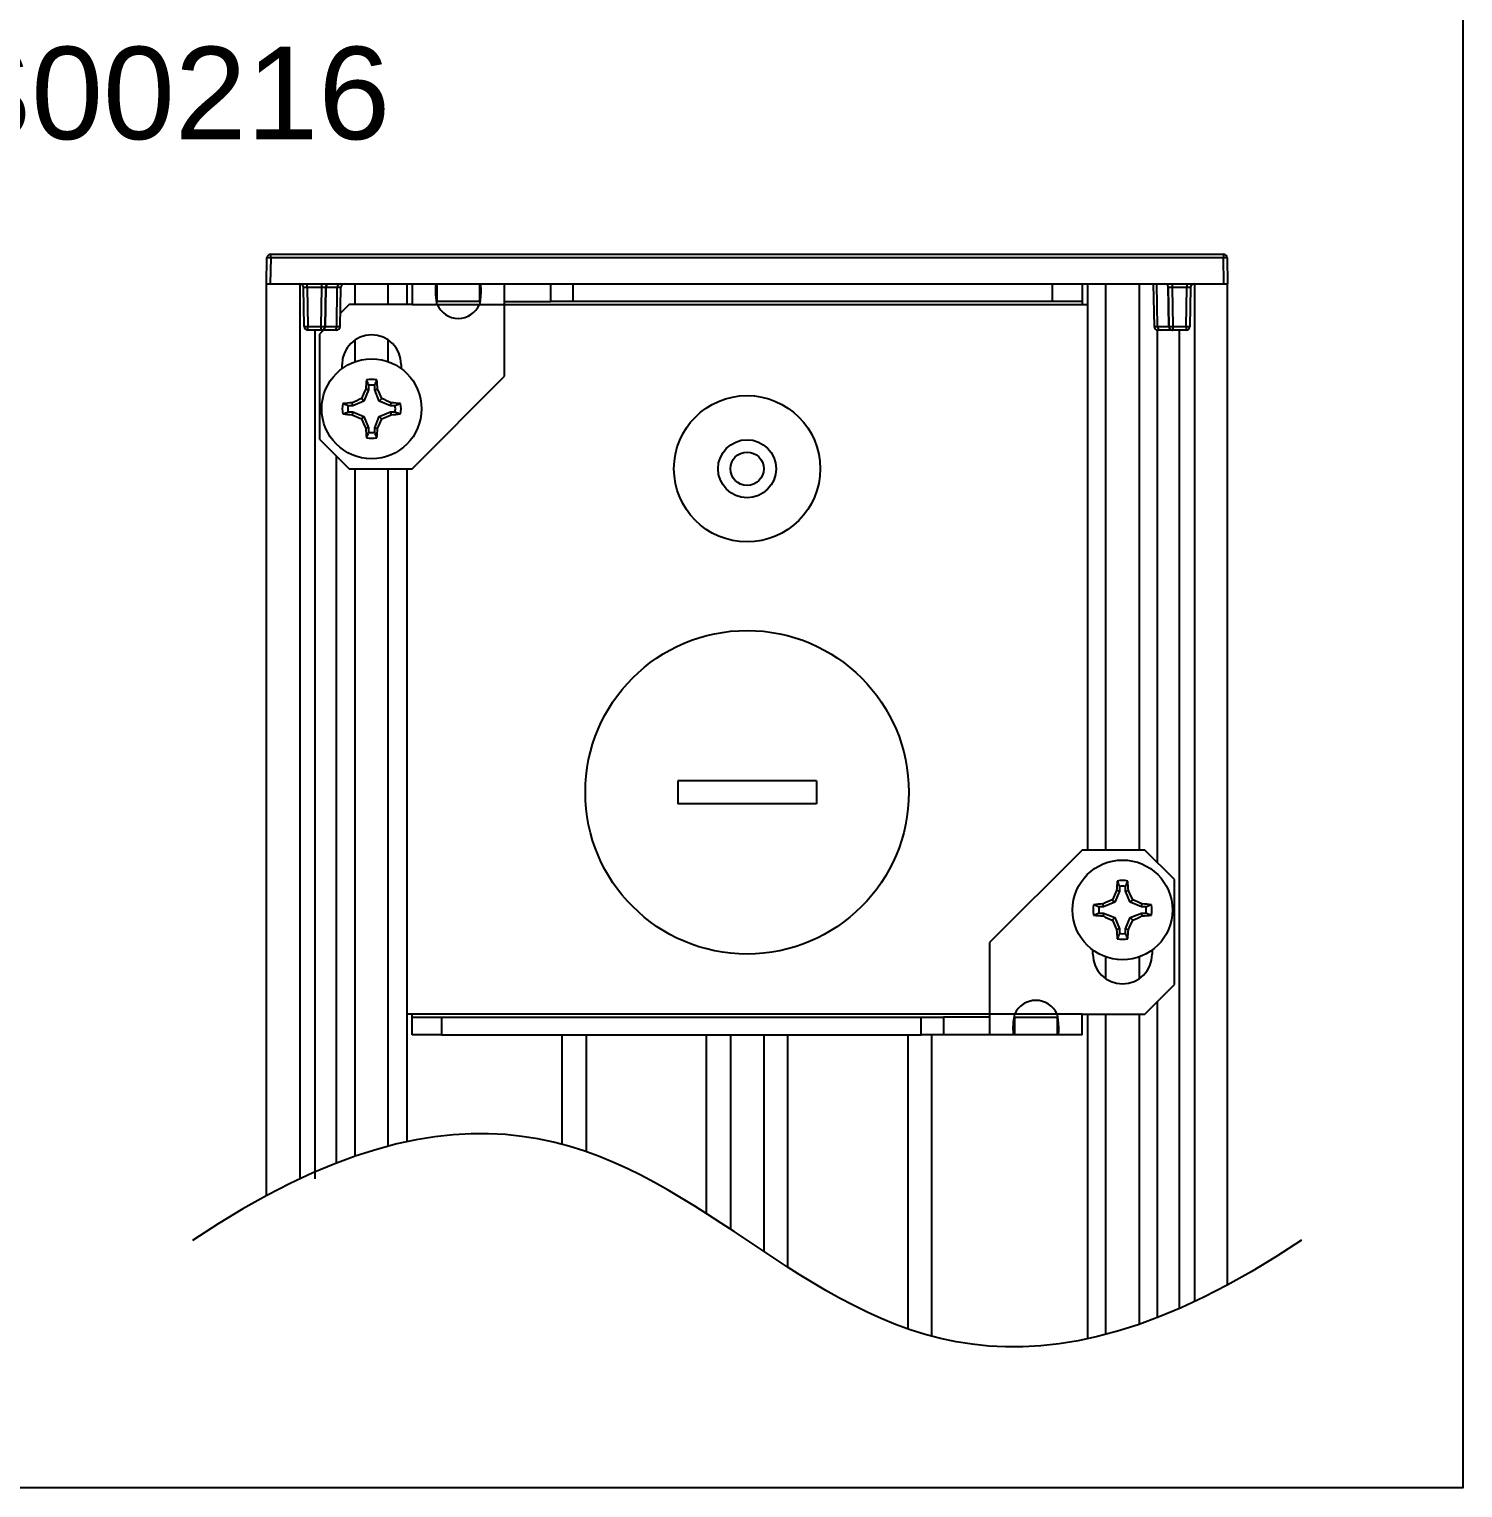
# Model space of a CAD drawing. Extents: x 0 to 8.27, y -9.61 to 0.
# Drawn here: x 4.39 to 8.268, y -9.608 to -5.663 of the extents above; entities that cross this region are included whole.
import ezdxf
from ezdxf import colors
from ezdxf.entities.mleader import LeaderData, LeaderLine
from ezdxf.math import Vec2, Vec3

# ---------------------------------------------------------------- set-up
doc = ezdxf.new("R2010")
doc.units = 0
doc.header["$LTSCALE"] = 0.5
doc.header["$MEASUREMENT"] = 0
for name, color, linetype in [('Dimension', 10, 'CONTINUOUS'), ('End Cap', 92, 'CONTINUOUS'), ('FAB DWG', 221, 'CONTINUOUS'), ('Hardware', 242, 'CONTINUOUS'), ('Housing', 150, 'CONTINUOUS'), ('Mounting', 4, 'CONTINUOUS')]:
    doc.layers.add(name, color=color, linetype=linetype)
doc.layers.add('Text-Unprinted', color=131, linetype='CONTINUOUS', plot=False)
doc.styles.get("Standard").update_dxf_attribs({"font": 'arial.ttf'})

msp = doc.modelspace()

# ---------------------------------------------------------------- linework, layer by layer
at = {"layer": 'Dimension', "transparency": 16777216}
msp.add_open_spline([(7.8317, -8.939), (7.0817, -9.439), (6.3317, -8.939), (5.5817, -8.439), (4.8317, -8.9391)], degree=3, dxfattribs=at)
at = {"layer": 'End Cap', "transparency": 16777216}
for p, q in [((5.043, -6.2721), (7.6205, -6.2721)), ((5.043, -6.2819), (5.043, -6.2721)), ((7.6205, -6.2721), (7.6205, -6.2819)), ((5.0318, -6.3521), (5.033, -6.2819)), ((5.043, -6.2819), (5.0418, -6.3521)), ((7.6205, -6.2819), (5.043, -6.2819)), ((7.6218, -6.3521), (7.6205, -6.2819)), ((7.6305, -6.2819), (7.6318, -6.3521)), ((5.0318, -6.3521), (7.6318, -6.3521)), ((5.1338, -6.4673), (5.1319, -6.3619)), ((5.1419, -6.3619), (5.1419, -6.3521)), ((5.1816, -6.3619), (5.1419, -6.3619)), ((5.1419, -6.3619), (5.1438, -6.4673)), ((5.1797, -6.4673), (5.1816, -6.3619)), ((5.1816, -6.3619), (5.1816, -6.3521)), ((5.1916, -6.3619), (5.1897, -6.4673)), ((5.1925, -6.3619), (5.1907, -6.4673)), ((5.2233, -6.3619), (5.1925, -6.3619)), ((5.2216, -6.4673), (5.2233, -6.3619)), ((5.2326, -6.3619), (5.2233, -6.3619)), ((5.2308, -6.4673), (5.2326, -6.3619)), ((7.4307, -6.3521), (7.4327, -6.4673)), ((7.4419, -6.4673), (7.4401, -6.3521)), ((7.4728, -6.4673), (7.4709, -6.3577)), ((7.4738, -6.4673), (7.4719, -6.3619)), ((7.4819, -6.3521), (7.4819, -6.3619)), ((7.5216, -6.3619), (7.4819, -6.3619)), ((7.4819, -6.3619), (7.4838, -6.4673)), ((7.5197, -6.4673), (7.5216, -6.3619)), ((7.5216, -6.3521), (7.5216, -6.3619)), ((7.5316, -6.3619), (7.5297, -6.4673)), ((5.1438, -6.4673), (5.1797, -6.4673)), ((5.1438, -6.4771), (5.1438, -6.4673)), ((5.1797, -6.4771), (5.1797, -6.4673)), ((5.1907, -6.4673), (5.2216, -6.4673)), ((5.2216, -6.4673), (5.2308, -6.4673)), ((7.4327, -6.4673), (7.4419, -6.4673)), ((7.4419, -6.4673), (7.4728, -6.4673)), ((7.4838, -6.4673), (7.5197, -6.4673)), ((7.4838, -6.4673), (7.4838, -6.4771)), ((7.5197, -6.4673), (7.5197, -6.4771)), ((5.1797, -6.4771), (5.1438, -6.4771)), ((5.1797, -6.4771), (5.1816, -6.4771)), ((5.2125, -6.4771), (5.1816, -6.4771)), ((5.2208, -6.4771), (5.2125, -6.4771)), ((7.451, -6.4771), (7.4427, -6.4771)), ((7.4819, -6.4771), (7.451, -6.4771)), ((7.4819, -6.4771), (7.4838, -6.4771)), ((7.5197, -6.4771), (7.4838, -6.4771))]:
    msp.add_line(p, q, dxfattribs=at)
for centre, radius, start, end in [((5.043, -6.2821), 0.01, 90, 179), ((7.6205, -6.2821), 0.01, 1, 90), ((5.038, -6.4252), 0.1434, 88.0016, 91.9984), ((7.6255, -6.4252), 0.1434, 88.0016, 91.9984), ((5.1219, -6.3621), 0.01, 1, 90), ((5.2016, -6.3621), 0.01, 90, 179), ((5.192, -6.3825), 0.0206, 88.6963, 91.3037), ((5.2021, -6.3616), 0.00955, 92.8887, 181.7427), ((5.2328, -6.3616), 0.00955, 92.8887, 181.7427), ((5.2426, -6.3621), 0.01, 90, 179), ((7.4619, -6.3621), 0.01, 1, 90), ((7.5416, -6.3621), 0.01, 90, 179), ((5.1388, -6.324), 0.1434, 268.0016, 271.9984), ((5.1438, -6.4671), 0.01, 181, 270), ((5.1847, -6.324), 0.1434, 268.0016, 271.9984), ((5.1797, -6.4671), 0.01, 270, 359), ((5.1811, -6.4675), 0.00955, 272.8887, 1.7427), ((5.2121, -6.4675), 0.00955, 272.8887, 1.7427), ((5.2208, -6.4671), 0.01, 270, 359), ((7.4427, -6.4671), 0.01, 181, 270), ((7.4515, -6.4675), 0.00955, 178.2573, 267.1113), ((7.4824, -6.4675), 0.00955, 178.2573, 267.1113), ((7.4788, -6.324), 0.1434, 268.0016, 271.9984), ((7.4838, -6.4671), 0.01, 181, 270), ((7.5247, -6.324), 0.1434, 268.0016, 271.9984), ((7.5197, -6.4671), 0.01, 270, 359)]:
    msp.add_arc(centre, radius, start, end, dxfattribs=at)
for centre, major_axis, ratio, start_param, end_param in [((5.1419, -6.3621), (0.01, -0.0002), 0.017429, 1.57171, 3.142201), ((5.1816, -6.3621), (0.01, 0.0002), 0.017429, 6.282577, 7.853068), ((7.4819, -6.3621), (0.01, -0.0002), 0.017429, 1.57171, 3.142201), ((7.5216, -6.3621), (0.01, 0.0002), 0.017429, 6.282577, 7.853068), ((5.1997, -6.4671), (0.01, 0.0002), 0.003864, 3.141458, 3.577723), ((7.4638, -6.4671), (0.01, -0.0002), 0.003864, 5.847055, 6.28332)]:
    msp.add_ellipse(centre, major_axis=major_axis, ratio=ratio, start_param=start_param, end_param=end_param, dxfattribs=at)
at = {"layer": 'Hardware', "transparency": 16777216}
for p, q in [((5.3079, -6.6264), (5.3079, -6.6388)), ((5.3244, -6.6388), (5.3244, -6.6264)), ((5.2953, -6.6692), (5.2885, -6.6624)), ((5.3079, -6.6388), (5.2953, -6.6692)), ((5.3079, -6.6388), (5.3, -6.6373)), ((5.3244, -6.6388), (5.3323, -6.6373)), ((5.3369, -6.6692), (5.3244, -6.6388)), ((5.3369, -6.6692), (5.3437, -6.6624)), ((5.265, -6.6818), (5.2525, -6.6818)), ((5.2525, -6.6982), (5.265, -6.6982)), ((5.265, -6.6818), (5.2634, -6.6738)), ((5.265, -6.6982), (5.2634, -6.7061)), ((5.2953, -6.6692), (5.265, -6.6818)), ((5.265, -6.6982), (5.2953, -6.7108)), ((5.3673, -6.6818), (5.3369, -6.6692)), ((5.3369, -6.7108), (5.3673, -6.6982)), ((5.3673, -6.6818), (5.3689, -6.6738)), ((5.3798, -6.6818), (5.3673, -6.6818)), ((5.3673, -6.6982), (5.3689, -6.7061)), ((5.3673, -6.6982), (5.3798, -6.6982)), ((5.2953, -6.7108), (5.2885, -6.7176)), ((5.2953, -6.7108), (5.3079, -6.7411)), ((5.3079, -6.7411), (5.3, -6.7427)), ((5.3079, -6.7411), (5.3079, -6.7536)), ((5.3244, -6.7411), (5.3369, -6.7108)), ((5.3244, -6.7411), (5.3323, -6.7427)), ((5.3244, -6.7536), (5.3244, -6.7411)), ((5.3369, -6.7108), (5.3437, -6.7176)), ((7.3392, -7.9943), (7.3266, -8.0246)), ((7.3392, -7.9943), (7.3312, -7.9927)), ((7.3392, -7.9818), (7.3392, -7.9943)), ((7.3556, -7.9943), (7.3556, -7.9818)), ((7.3556, -7.9943), (7.3635, -7.9927)), ((7.3682, -8.0246), (7.3556, -7.9943)), ((7.2962, -8.0372), (7.2838, -8.0372)), ((7.2962, -8.0372), (7.2947, -8.0293)), ((7.3266, -8.0246), (7.2962, -8.0372)), ((7.3266, -8.0246), (7.3198, -8.0178)), ((7.3682, -8.0246), (7.375, -8.0178)), ((7.3985, -8.0372), (7.3682, -8.0246)), ((7.3985, -8.0372), (7.4001, -8.0293)), ((7.411, -8.0372), (7.3985, -8.0372)), ((7.2838, -8.0537), (7.2962, -8.0537)), ((7.2962, -8.0537), (7.2947, -8.0616)), ((7.2962, -8.0537), (7.3266, -8.0662)), ((7.3266, -8.0662), (7.3198, -8.073)), ((7.3266, -8.0662), (7.3392, -8.0966)), ((7.3556, -8.0966), (7.3682, -8.0662)), ((7.3682, -8.0662), (7.3985, -8.0537)), ((7.3682, -8.0662), (7.375, -8.073)), ((7.3985, -8.0537), (7.4001, -8.0616)), ((7.3985, -8.0537), (7.411, -8.0537)), ((7.3392, -8.0966), (7.3312, -8.0982)), ((7.3392, -8.0966), (7.3392, -8.1091)), ((7.3556, -8.0966), (7.3635, -8.0982)), ((7.3556, -8.1091), (7.3556, -8.0966))]:
    msp.add_line(p, q, dxfattribs=at)
for centre in [(5.3161, -6.69), (7.3474, -8.0454)]:
    msp.add_circle(centre, 0.135, dxfattribs=at)
for centre, radius, start, end in [((5.9365, -6.678), 0.6378, 174.041, 176.3393), ((5.3161, -6.69), 0.0795, 79.8408, 100.1592), ((5.3161, -6.69), 0.0642, 82.6326, 97.3674), ((4.6958, -6.678), 0.6378, 3.6607, 5.959), ((5.6152, -7.4145), 0.8199, 113.4752, 115.4049), ((6.0406, -6.989), 0.8199, 154.5951, 156.5248), ((4.5917, -6.989), 0.8199, 23.4752, 25.4049), ((5.0171, -7.4145), 0.8199, 64.5951, 66.5248), ((5.3161, -6.69), 0.0795, 169.8408, 190.1592), ((5.3041, -7.3103), 0.6378, 93.6607, 95.959), ((5.3041, -6.0696), 0.6378, 264.041, 266.3393), ((5.3161, -6.69), 0.0642, 172.6326, 187.3674), ((5.6152, -5.9655), 0.8199, 244.5951, 246.5248), ((5.0171, -5.9655), 0.8199, 293.4752, 295.4049), ((5.3281, -7.3103), 0.6378, 84.041, 86.3393), ((5.3281, -6.0696), 0.6378, 273.6607, 275.959), ((5.3161, -6.69), 0.0642, 352.6326, 7.3674), ((5.3161, -6.69), 0.0795, 349.8408, 10.1592), ((6.0406, -6.3909), 0.8199, 203.4752, 205.4049), ((5.9365, -6.702), 0.6378, 183.6607, 185.959), ((4.6958, -6.702), 0.6378, 354.041, 356.3393), ((4.5917, -6.3909), 0.8199, 334.5951, 336.5248), ((5.3161, -6.69), 0.0795, 259.8408, 280.1592), ((5.3161, -6.69), 0.0642, 262.6326, 277.3674), ((7.9677, -8.0334), 0.6378, 174.041, 176.3393), ((7.3474, -8.0454), 0.0795, 79.8408, 100.1592), ((6.727, -8.0334), 0.6378, 3.6607, 5.959), ((8.0719, -8.3445), 0.8199, 154.5951, 156.5248), ((7.3474, -8.0454), 0.0642, 82.6326, 97.3674), ((6.6229, -8.3445), 0.8199, 23.4752, 25.4049), ((7.3474, -8.0454), 0.0795, 169.8408, 190.1592), ((7.3354, -8.6658), 0.6378, 93.6607, 95.959), ((7.3474, -8.0454), 0.0642, 172.6326, 187.3674), ((7.6464, -8.7699), 0.8199, 113.4752, 115.4049), ((7.0483, -8.7699), 0.8199, 64.5951, 66.5248), ((7.3594, -8.6658), 0.6378, 84.041, 86.3393), ((7.3474, -8.0454), 0.0642, 352.6326, 7.3674), ((7.3474, -8.0454), 0.0795, 349.8408, 10.1592), ((7.3354, -7.4251), 0.6378, 264.041, 266.3393), ((7.6464, -7.321), 0.8199, 244.5951, 246.5248), ((8.0719, -7.7464), 0.8199, 203.4752, 205.4049), ((6.6229, -7.7464), 0.8199, 334.5951, 336.5248), ((7.0483, -7.321), 0.8199, 293.4752, 295.4049), ((7.3594, -7.4251), 0.6378, 273.6607, 275.959), ((7.9677, -8.0574), 0.6378, 183.6607, 185.959), ((7.3474, -8.0454), 0.0795, 259.8408, 280.1592), ((7.3474, -8.0454), 0.0642, 262.6326, 277.3674), ((6.727, -8.0574), 0.6378, 354.041, 356.3393)]:
    msp.add_arc(centre, radius, start, end, dxfattribs=at)
for points in [[(5.3021, -6.6118), (5.304, -6.6166), (5.306, -6.6215), (5.3079, -6.6264)], [(5.3244, -6.6264), (5.3263, -6.6215), (5.3282, -6.6166), (5.3301, -6.6118)], [(5.2525, -6.6818), (5.2476, -6.6798), (5.2428, -6.6779), (5.2379, -6.676)], [(5.2379, -6.704), (5.2428, -6.7021), (5.2476, -6.7001), (5.2525, -6.6982)], [(5.3943, -6.676), (5.3895, -6.6779), (5.3846, -6.6798), (5.3798, -6.6818)], [(5.3798, -6.6982), (5.3846, -6.7001), (5.3895, -6.7021), (5.3943, -6.704)], [(5.3079, -6.7536), (5.306, -6.7585), (5.304, -6.7634), (5.3021, -6.7682)], [(5.3301, -6.7682), (5.3282, -6.7634), (5.3263, -6.7585), (5.3244, -6.7536)], [(7.3334, -7.9672), (7.3353, -7.9721), (7.3372, -7.9769), (7.3392, -7.9818)], [(7.3556, -7.9818), (7.3575, -7.9769), (7.3595, -7.9721), (7.3614, -7.9672)], [(7.2838, -8.0372), (7.2789, -8.0353), (7.274, -8.0333), (7.2692, -8.0314)], [(7.4256, -8.0314), (7.4208, -8.0333), (7.4159, -8.0353), (7.411, -8.0372)], [(7.2692, -8.0594), (7.274, -8.0575), (7.2789, -8.0556), (7.2838, -8.0537)], [(7.411, -8.0537), (7.4159, -8.0556), (7.4208, -8.0575), (7.4256, -8.0594)], [(7.3392, -8.1091), (7.3372, -8.1139), (7.3353, -8.1188), (7.3334, -8.1236)], [(7.3614, -8.1236), (7.3595, -8.1188), (7.3575, -8.1139), (7.3556, -8.1091)]]:
    msp.add_open_spline(points, degree=3, dxfattribs=at)
at = {"layer": 'Housing', "transparency": 16777216}
for p, q in [((5.0318, -8.8183), (5.0318, -6.3521)), ((5.1218, -6.3521), (5.1218, -8.773)), ((5.2711, -6.3521), (5.2711, -6.4079)), ((5.3611, -6.4079), (5.3611, -6.3521)), ((5.4111, -6.3521), (5.4111, -6.4079)), ((7.2524, -6.3521), (7.2524, -7.8833)), ((7.3024, -7.8833), (7.3024, -6.3521)), ((7.3924, -6.3521), (7.3924, -7.8833)), ((7.5418, -6.3521), (7.5418, -9.1051)), ((7.6318, -9.0598), (7.6318, -6.3521)), ((5.1628, -6.4771), (5.1628, -8.773)), ((5.2711, -6.5038), (5.2711, -6.5627)), ((5.3611, -6.5627), (5.3611, -6.5038)), ((7.4424, -7.9177), (7.4424, -6.4771)), ((7.5007, -6.4771), (7.5007, -9.1238)), ((5.2211, -8.7302), (5.2211, -6.8177)), ((5.2711, -6.8521), (5.2711, -8.7117)), ((5.3611, -8.6842), (5.3611, -6.8521)), ((5.4111, -6.8521), (5.4111, -8.6723)), ((7.3024, -8.2316), (7.3024, -8.1727)), ((7.3924, -8.1727), (7.3924, -8.2316)), ((7.4424, -9.1479), (7.4424, -8.2932)), ((7.2524, -8.3275), (7.2524, -9.2058)), ((7.3024, -9.1939), (7.3024, -8.3275)), ((7.3924, -8.3275), (7.3924, -9.1664)), ((5.8318, -8.6797), (5.8318, -8.3833)), ((5.8968, -8.3833), (5.8968, -8.6996)), ((6.2218, -8.8666), (6.2218, -8.3833)), ((6.2868, -8.3833), (6.2868, -8.9091)), ((6.3768, -8.3833), (6.3768, -8.969)), ((6.4418, -9.0115), (6.4418, -8.3833)), ((6.7668, -8.3833), (6.7668, -9.1785))]:
    msp.add_line(p, q, dxfattribs=at)
at = {"layer": 'Mounting', "linetype": 'Continuous', "lineweight": 25, "transparency": 16777216}
for p, q in [((5.4255, -6.3521), (5.4255, -6.4079)), ((5.4932, -6.3999), (5.4932, -6.3521)), ((5.6078, -6.3521), (5.6078, -6.3999)), ((5.6755, -6.4079), (5.6755, -6.3521)), ((5.8005, -6.3999), (5.8005, -6.3521)), ((5.8605, -6.3521), (5.8605, -6.3999)), ((7.158, -6.3999), (7.158, -6.3521)), ((7.238, -6.3521), (7.238, -6.3999)), ((5.2555, -6.4079), (5.2314, -6.432)), ((5.4255, -6.4079), (5.2555, -6.4079)), ((5.4255, -6.4079), (5.4932, -6.4079)), ((5.6078, -6.3999), (5.4932, -6.3999)), ((5.4932, -6.4079), (5.6078, -6.4079)), ((5.6078, -6.4079), (5.6755, -6.4079)), ((5.6755, -6.3999), (5.8005, -6.3999)), ((5.6755, -6.6021), (5.6755, -6.4079)), ((5.6755, -6.4079), (7.238, -6.4079)), ((5.8605, -6.3999), (5.8005, -6.3999)), ((7.158, -6.3999), (5.8605, -6.3999)), ((7.238, -6.3999), (7.158, -6.3999)), ((7.238, -6.3999), (7.238, -6.4079)), ((7.238, -6.4079), (7.2524, -6.4079)), ((5.1863, -6.4771), (5.1755, -6.4879)), ((5.1755, -6.4879), (5.1755, -6.7721)), ((5.4255, -6.8521), (5.6755, -6.6021)), ((5.1755, -6.7721), (5.2555, -6.8521)), ((5.2555, -6.8521), (5.4255, -6.8521)), ((6.1443, -7.6958), (6.1443, -7.7583)), ((6.5193, -7.6958), (6.1443, -7.6958)), ((6.5193, -7.6958), (6.5193, -7.7583)), ((6.5193, -7.7583), (6.1443, -7.7583)), ((7.238, -7.8833), (6.988, -8.1333)), ((7.408, -7.8833), (7.238, -7.8833)), ((7.488, -7.9633), (7.408, -7.8833)), ((7.488, -8.2475), (7.488, -7.9633)), ((6.988, -8.1333), (6.988, -8.3275)), ((7.408, -8.3275), (7.488, -8.2475)), ((5.4255, -8.3275), (5.4111, -8.3275)), ((5.4255, -8.3355), (5.4255, -8.3275)), ((6.988, -8.3275), (5.4255, -8.3275)), ((5.4255, -8.3833), (5.4255, -8.3355)), ((5.4255, -8.3355), (5.5055, -8.3355)), ((5.5055, -8.3355), (5.5055, -8.3833)), ((5.5055, -8.3355), (6.803, -8.3355)), ((6.803, -8.3833), (6.803, -8.3355)), ((6.803, -8.3355), (6.863, -8.3355)), ((6.863, -8.3355), (6.863, -8.3833)), ((6.988, -8.3355), (6.863, -8.3355)), ((7.0557, -8.3275), (6.988, -8.3275)), ((6.988, -8.3275), (6.988, -8.3833)), ((7.1703, -8.3275), (7.0557, -8.3275)), ((7.0557, -8.3833), (7.0557, -8.3355)), ((7.0557, -8.3355), (7.1703, -8.3355)), ((7.238, -8.3275), (7.1703, -8.3275)), ((7.1703, -8.3355), (7.1703, -8.3833)), ((7.238, -8.3833), (7.238, -8.3275)), ((7.238, -8.3275), (7.408, -8.3275)), ((5.5055, -8.3833), (5.4255, -8.3833)), ((5.5055, -8.3833), (6.803, -8.3833)), ((6.863, -8.3833), (6.803, -8.3833)), ((6.8318, -9.1984), (6.8318, -8.3833)), ((6.988, -8.3833), (6.863, -8.3833)), ((7.0557, -8.3833), (6.988, -8.3833)), ((7.1703, -8.3833), (7.0557, -8.3833)), ((7.238, -8.3833), (7.1703, -8.3833))]:
    msp.add_line(p, q, dxfattribs=at)
at = {"layer": 'Mounting', "transparency": 16777216}
for p, q in [((5.2361, -6.5812), (5.2361, -6.57)), ((5.3961, -6.57), (5.3961, -6.5812)), ((7.2674, -8.1654), (7.2674, -8.1542)), ((7.4274, -8.1542), (7.4274, -8.1654))]:
    msp.add_line(p, q, dxfattribs=at)
at = {"layer": 'Mounting', "linetype": 'Continuous', "lineweight": 25, "transparency": 16777216}
for centre, radius in [((6.3318, -6.8521), 0.1978), ((6.3318, -6.8521), 0.0785), ((6.3318, -6.8521), 0.045), ((6.3318, -7.7271), 0.4375)]:
    msp.add_circle(centre, radius, dxfattribs=at)
for centre, radius, start, end in [((5.5505, -6.3828), 0.0625, 203.6324, 336.3676), ((5.3161, -6.57), 0.08, 0, 180), ((7.3474, -8.1654), 0.08, 180, 0), ((7.113, -8.3526), 0.0625, 23.6324, 156.3676)]:
    msp.add_arc(centre, radius, start, end, dxfattribs=at)
for points in [[(5.4932, -6.4079), (5.4927, -6.404), (5.4915, -6.3963), (5.4903, -6.3852), (5.4896, -6.3754), (5.4893, -6.3644), (5.49, -6.3543), (5.4922, -6.3528), (5.4932, -6.3521)], [(5.6078, -6.3521), (5.6083, -6.3523), (5.6095, -6.3528), (5.6107, -6.3565), (5.6114, -6.3621), (5.6117, -6.3717), (5.6111, -6.3871), (5.6088, -6.401), (5.6078, -6.4079)], [(7.0557, -8.3833), (7.0552, -8.3831), (7.054, -8.3826), (7.0528, -8.3789), (7.0521, -8.3733), (7.0518, -8.3637), (7.0525, -8.3483), (7.0547, -8.3344), (7.0557, -8.3275)], [(7.1703, -8.3275), (7.1708, -8.3314), (7.172, -8.3392), (7.1732, -8.3502), (7.1739, -8.3601), (7.1742, -8.371), (7.1736, -8.3811), (7.1713, -8.3826), (7.1703, -8.3833)]]:
    msp.add_open_spline(points, degree=3, knots=[0, 0, 0, 0, 0.134765, 0.266388, 0.395068, 0.521017, 0.764452, 1, 1, 1, 1], dxfattribs=at)
at = {"layer": 'Text-Unprinted', "ltscale": 0.5, "transparency": 16777216}
msp.add_lwpolyline([(0, 0), (8.268, 0), (8.268, -9.6084), (0, -9.6084)], close=True, dxfattribs=at)

# ---------------------------------------------------------------- leaders
at = {"layer": 'FAB DWG', "transparency": 16777216}
ml = msp.add_multileader_mtext('Standard', dxfattribs=at)
ml.set_content('CS00216', color=256)
ml.set_leader_properties()
ml.build(insert=Vec2(0, 0))
ml.multileader.update_dxf_attribs({"text_right_attachment_type": 2, "dogleg_length": 0.36, "arrow_head_size": 0.25})
ctx = ml.context
ctx.base_point, ctx.char_height, ctx.arrow_head_size, ctx.landing_gap_size, ctx.plane_origin = Vec3(3.8202, -5.838), 0.25, 0.25, 0.09, Vec3(3.4596, -8.2931)
ctx.right_attachment = 2
notes = []
notes.append((ctx, [(0, (1, 1, 0), (3.4602, -5.838), (1, 0), 0.36, [(0, [(2.8548, -6.461)], 0, [])])]))
ctx.mtext.insert, ctx.mtext.flow_direction = Vec3(3.9102, -5.7108), 5
for ctx, leaders in notes:
    for number, flags, end, landing, length, lines in leaders:
        leader = LeaderData()
        leader.index, (leader.has_last_leader_line, leader.has_dogleg_vector, leader.attachment_direction) = number, flags
        leader.last_leader_point, leader.dogleg_vector, leader.dogleg_length = Vec3(end), Vec3(landing), length
        for number, points, colour, breaks in lines:
            line = LeaderLine()
            line.index, line.vertices, line.color, line.breaks = number, Vec3.list(points), colors.encode_raw_color(colour), breaks
            leader.lines.append(line)
        ctx.leaders.append(leader)

doc.saveas('drawing.dxf')
